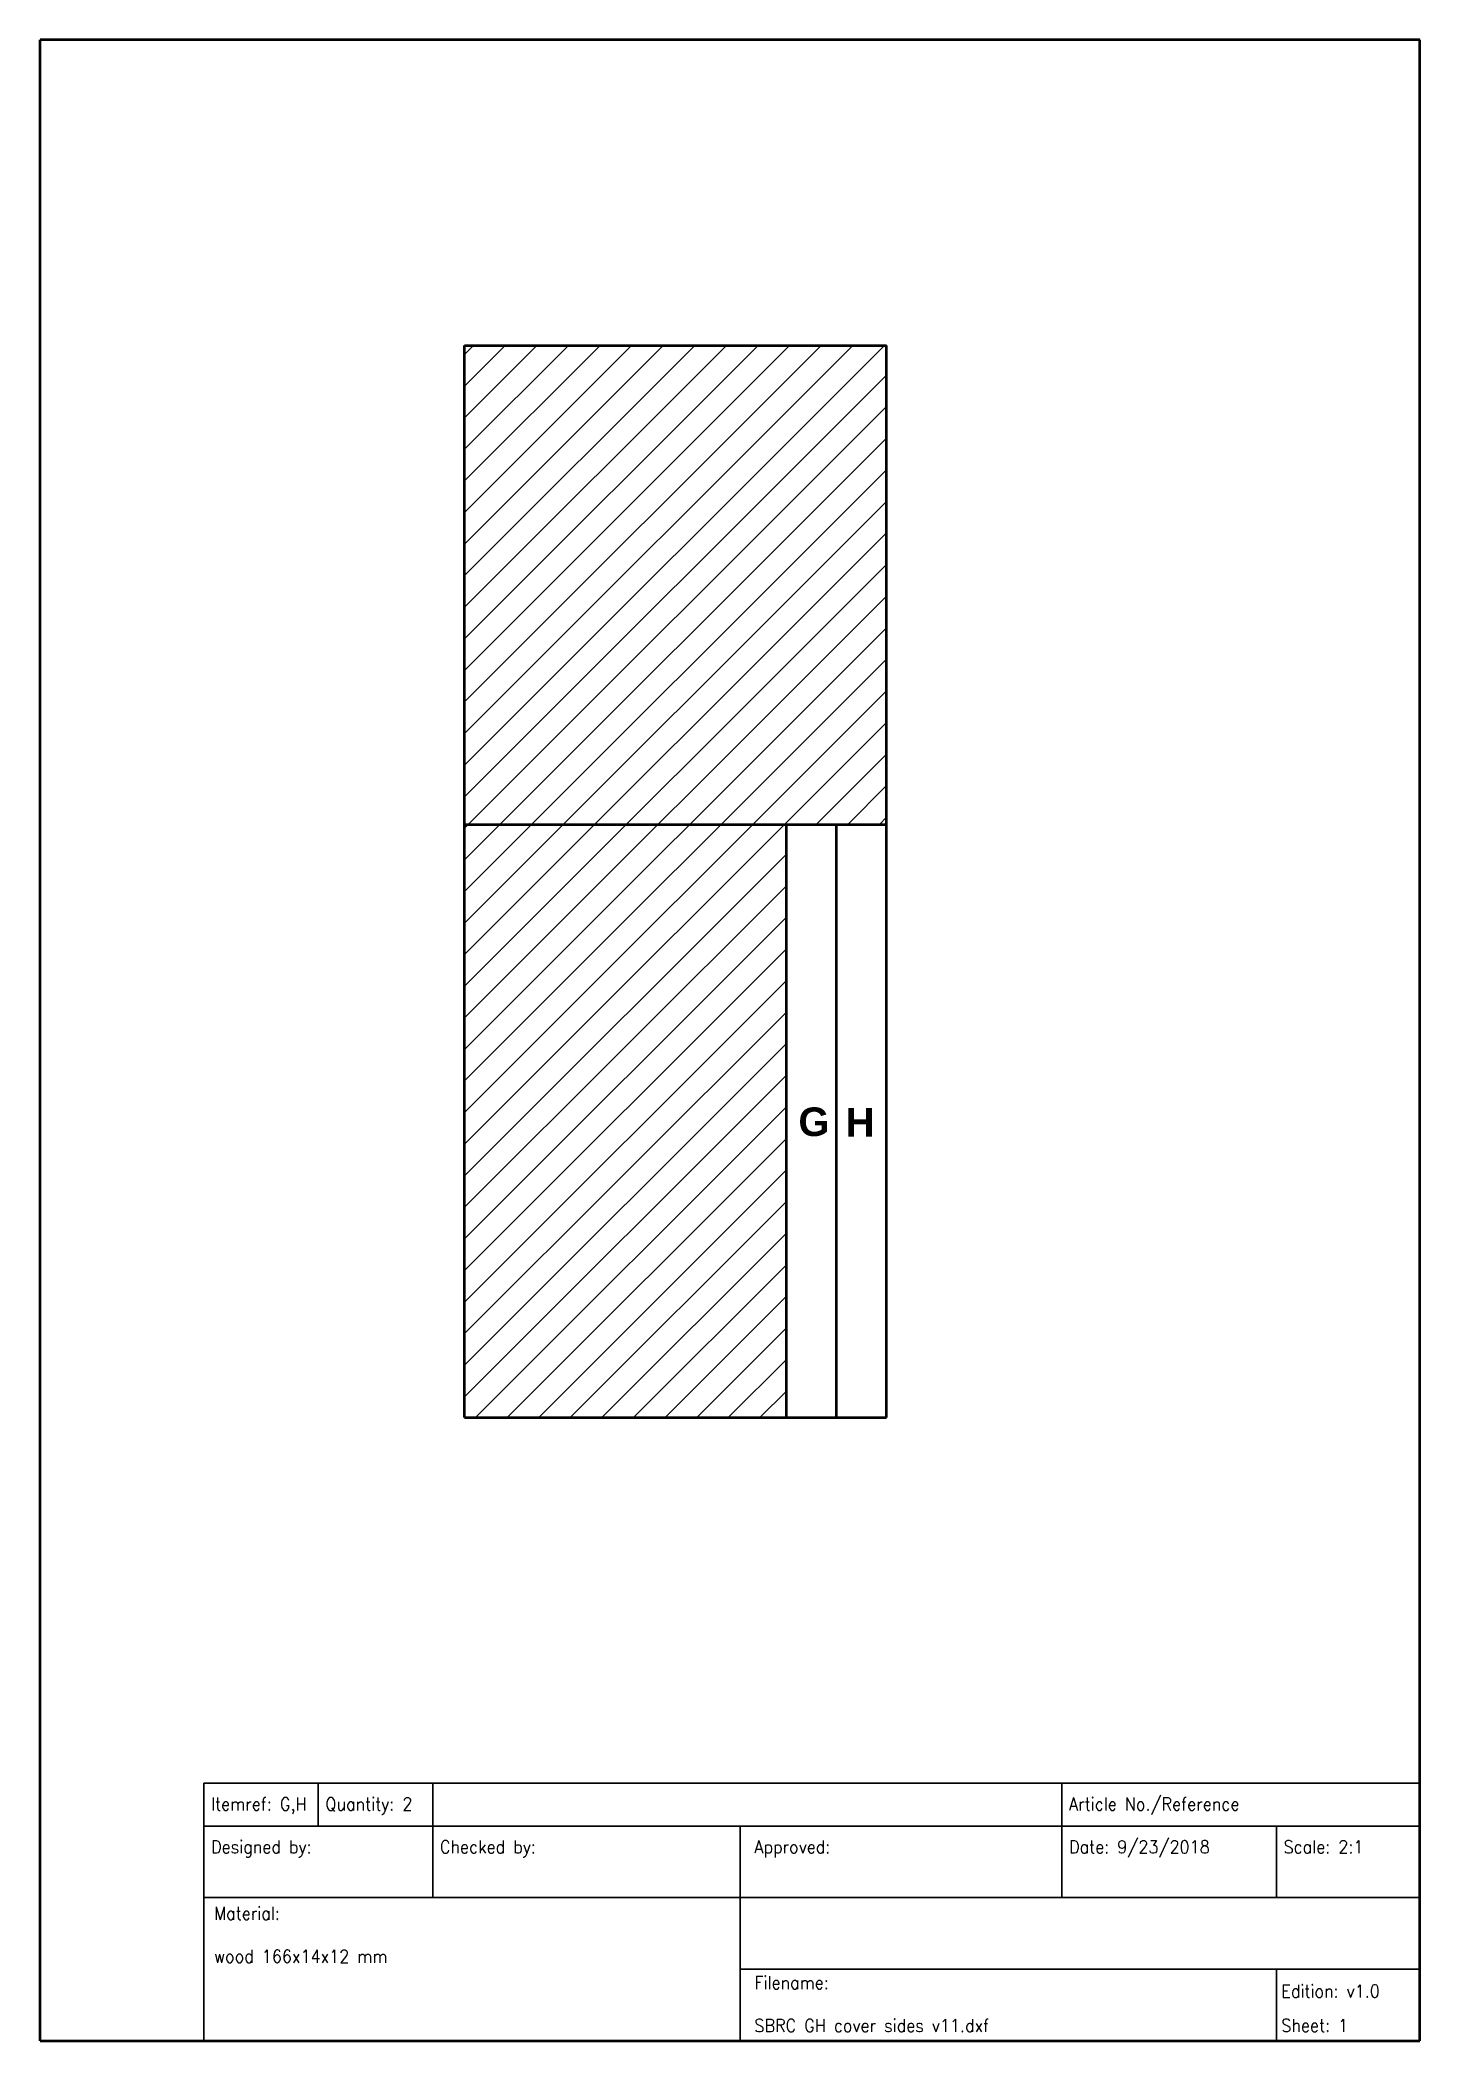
# Model space of a CAD drawing. Header units: millimetres. Extents: x -104 to 89, y -157 to 123.
import ezdxf

# ---------------------------------------------------------------- set-up
doc = ezdxf.new("R2010")
doc.units = ezdxf.units.MM
doc.header["$MEASUREMENT"] = 0
for name, color, linetype, lineweight, true_color in [('0 ... Background', 18, 'Continuous', 35, 0x000000), ('0 ... Frame', 18, 'Continuous', 50, 0x000000), ('0 ... Numbering', 18, 'Continuous', 70, 0x000000), ('Board', 18, 'Continuous', 50, 0x000000), ('Board ... BD Dimensions', 18, 'Continuous', 13, 0x000000)]:
    doc.layers.add(name, color=color, linetype=linetype, lineweight=lineweight, true_color=true_color)
doc.styles.add('textstyle11', font='Standard')
doc.styles.add('textstyle12', font='Standard')
doc.styles.add('textstyle13', font='Standard')
doc.styles.add('textstyle14', font='Standard')
doc.styles.add('textstyle15', font='Standard')
doc.styles.add('textstyle16', font='Standard')
doc.styles.add('textstyle17', font='Standard')
doc.styles.add('textstyle18', font='Standard')
doc.styles.add('textstyle19', font='Standard')
doc.styles.add('textstyle20', font='Standard')
doc.styles.add('textstyle21', font='Standard')
doc.styles.add('textstyle22', font='')
doc.styles.add('textstyle23', font='')
doc.styles.get('textstyle22').set_extended_font_data('Arial', bold=True)
doc.styles.get('textstyle23').set_extended_font_data('Arial', bold=True)

msp = doc.modelspace()

# ---------------------------------------------------------------- hatches: boundary and pattern name
at = {"layer": 'Board ... BD Dimensions'}
h = msp.add_hatch(dxfattribs=at)
h.set_pattern_fill('ANSI31', color=256, scale=25, style=0, pattern_type=0)
h.paths.add_polyline_path([(14, 80), (-45, 80), (-45, -70), (0, -70), (0, 13), (14, 13)], flags=0)

# ---------------------------------------------------------------- linework, layer by layer
at = {"layer": '0 ... Background', "linetype": 'Continuous'}
for p, q in [((-81.47, -121.18), (88.53, -121.18)), ((-81.47, -127.18), (-81.47, -121.18)), ((-65.47, -127.18), (-65.47, -121.18)), ((-49.47, -127.18), (-49.47, -121.18)), ((38.53, -127.18), (38.53, -121.18)), ((-81.47, -127.18), (88.53, -127.18)), ((-81.47, -157.18), (-81.47, -127.18)), ((-49.47, -137.18), (-49.47, -127.18)), ((-6.47, -137.18), (-6.47, -127.18)), ((38.53, -137.18), (38.53, -127.18)), ((68.53, -137.18), (68.53, -127.18)), ((-81.47, -137.18), (88.53, -137.18)), ((-6.47, -157.18), (-6.47, -137.18)), ((-6.47, -147.18), (88.53, -147.18)), ((68.53, -157.18), (68.53, -147.18)), ((-6.47, -157.18), (-6.47, -152.18))]:
    msp.add_line(p, q, dxfattribs=at)
at = {"layer": '0 ... Frame'}
for p, q in [((-104.39, -157.24), (-104.39, 122.76)), ((88.61, 122.76), (-104.39, 122.76)), ((88.61, -157.24), (88.61, 122.76)), ((-45, 16), (-45, 80)), ((-45, 80), (14, 80)), ((0, -70), (14, -70)), ((-104.39, -157.24), (88.61, -157.24))]:
    msp.add_line(p, q, dxfattribs=at)
at = {"layer": 'Board'}
for p, q in [((14, -70), (14, 80)), ((-45, -70), (-45, 16)), ((-45, 13), (14, 13)), ((0, -70), (0, 13)), ((7, -70), (7, 13)), ((-45, -70), (0, -70))]:
    msp.add_line(p, q, dxfattribs=at)

# ---------------------------------------------------------------- texts
at = {"layer": '0 ... Background', "linetype": 'Continuous', "lineweight": 25, "char_height": 1.8, "width": 100, "attachment_point": 1}
for s, insert, style in [('Itemref: G,H', (-80.47, -123.18), 'textstyle11'), ('Quantity: 2', (-64.47, -123.18), 'textstyle12'), ('Article No./Reference', (39.53, -123.18), 'textstyle13'), ('Designed by:', (-80.47, -129.18), 'textstyle14'), ('Checked by:', (-48.47, -129.18), 'textstyle16'), ('Approved:\\P\\P', (-4.47, -129.18), 'textstyle17'), ('Date: 9/23/2018', (39.53, -129.18), 'textstyle19'), ('Scale: 2:1', (69.53, -129.18), 'textstyle20'), ('Material:\\P\\Pwood 166x14x12 mm', (-80.05, -138.49), 'textstyle15'), ('Filename:\\P\\PSBRC GH cover sides v11.dxf', (-4.47, -148.18), 'textstyle18')]:
    msp.add_mtext(s, dxfattribs=dict(at, insert=insert, style=style))
at = {"layer": '0 ... Background', "linetype": 'Continuous', "lineweight": 25, "insert": (69.22, -149.37), "char_height": 1.8, "width": 100, "attachment_point": 1, "line_spacing_factor": 0.8, "style": 'textstyle21'}
msp.add_mtext('Edition: v1.0\\P\\PSheet: 1', dxfattribs=at)
at = {"layer": '0 ... Numbering', "char_height": 4, "attachment_point": 5}
for s, insert, style in [('G', (3.85, -28.64), 'textstyle22'), ('H', (10.31, -28.69), 'textstyle23')]:
    msp.add_mtext(s, dxfattribs=dict(at, insert=insert, style=style))

doc.saveas('drawing.dxf')
